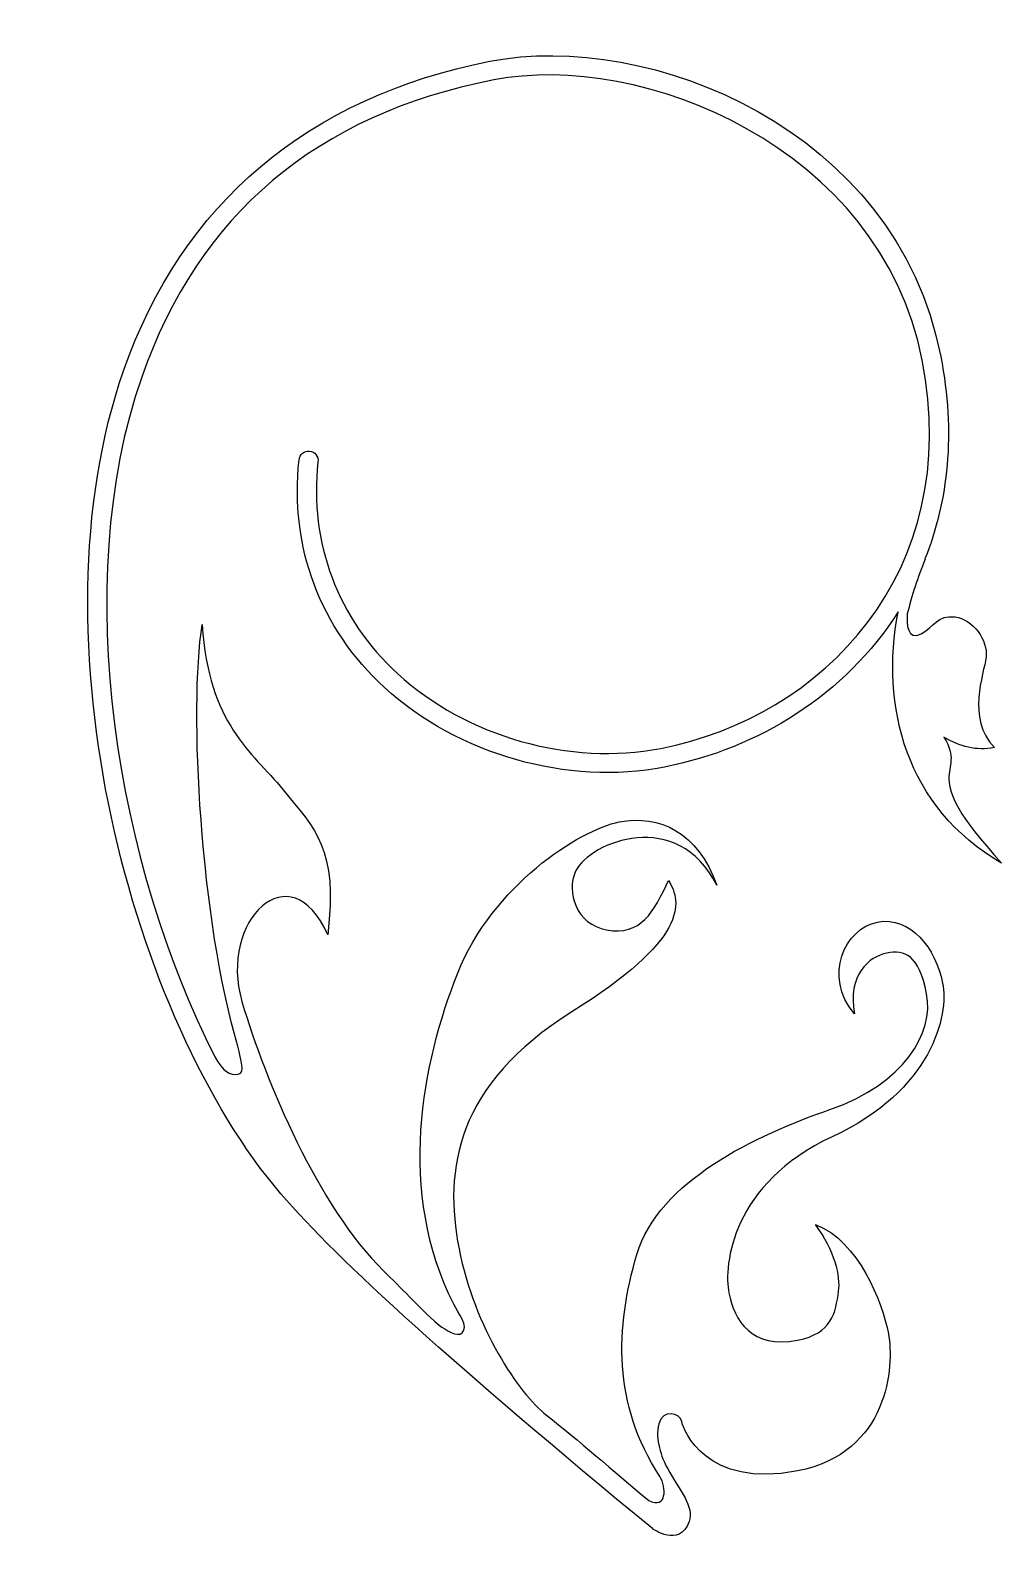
# Model space of a CAD drawing. Header units: centimetres. Extents: x -7.2 to 6.4, y -10.6 to 10.7.
import ezdxf

# ---------------------------------------------------------------- set-up
doc = ezdxf.new("R2010")
doc.units = ezdxf.units.CM
doc.header["$MEASUREMENT"] = 0
doc.layers.add('Camada 1', color=7, linetype='Continuous')

msp = doc.modelspace()

# ---------------------------------------------------------------- linework, layer by layer
at = {"layer": 'Camada 1'}
msp.add_open_spline([(1.50864, -10.27341), (1.50864, -10.27341), (1.88681, -10.55389), (2.02421, -10.17284), (2.02421, -10.17284), (2.09644, -9.96604), (1.89954, -9.74504), (1.7197, -9.42777), (1.7197, -9.42777), (1.63469, -9.27762), (1.54545, -9.017), (1.59789, -8.80595), (1.59789, -8.80595), (1.65025, -8.59206), (1.89817, -8.6544), (1.92081, -8.77338), (1.92081, -8.77338), (1.94346, -8.89519), (2.2636, -9.71389), (3.54411, -9.4646), (3.54411, -9.4646), (4.8217, -9.21528), (4.90103, -7.98725), (4.81607, -7.54251), (4.81607, -7.54251), (4.72683, -7.09632), (4.39962, -6.23938), (3.7934, -6.01129), (3.7934, -6.01129), (4.06534, -6.37538), (4.14892, -6.7394), (4.11916, -6.94617), (4.11916, -6.94617), (4.07384, -7.24504), (4.02851, -7.53825), (3.54414, -7.63176), (3.54414, -7.63176), (2.89824, -7.75641), (2.65739, -7.35694), (2.58095, -6.96882), (2.58095, -6.96882), (2.50446, -6.57787), (2.62627, -5.43056), (4.02711, -4.78185), (4.02711, -4.78185), (5.43083, -4.13172), (5.66597, -3.07076), (5.57532, -2.62602), (5.57532, -2.62602), (5.48184, -2.14019), (5.12489, -1.68265), (4.66454, -1.77046), (4.66454, -1.77046), (4.20702, -1.86111), (3.89254, -2.52966), (4.34159, -3.05946), (4.34159, -3.05946), (4.23536, -2.51836), (4.54556, -2.25491), (4.79342, -2.20673), (4.79342, -2.20673), (5.04274, -2.15855), (5.24387, -2.22089), (5.35151, -2.77614), (5.35151, -2.77614), (5.4606, -3.33137), (5.03422, -4.03677), (3.9974, -4.39939), (3.9974, -4.39939), (2.95492, -4.75917), (1.59512, -5.40224), (1.29198, -6.42914), (1.29198, -6.42914), (0.98885, -7.45469), (0.95202, -8.52977), (1.6121, -9.54109), (1.6121, -9.54109), (1.70984, -9.6941), (1.71267, -10.00853), (1.45769, -9.87822), (1.45769, -9.87822), (0.94636, -9.45044), (0.47609, -9.03684), (0.02426, -8.6827), (0.02426, -8.6827), (-0.36171, -8.38242), (-0.98145, -7.4603), (-1.20026, -6.34982), (-1.20026, -6.34982), (-1.41698, -5.23651), (-1.24206, -4.04808), (0.37978, -3.03105), (0.37978, -3.03105), (1.99877, -2.0169), (1.93363, -1.50417), (1.73392, -1.18688), (1.73392, -1.18688), (1.53278, -1.63164), (1.34583, -1.96878), (0.86844, -1.88091), (0.86844, -1.88091), (0.44495, -1.80582), (0.2948, -1.34553), (0.4336, -1.05935), (0.4336, -1.05935), (0.63617, -0.64006), (1.86709, -0.16416), (2.41099, -1.25485), (2.41099, -1.25485), (2.14749, -0.50981), (1.60356, -0.26049), (1.04553, -0.36813), (1.04553, -0.36813), (0.48464, -0.47862), (-0.73284, -1.25909), (-1.2215, -2.49564), (-1.2215, -2.49564), (-1.7123, -3.72937), (-2.07917, -5.55798), (-1.26825, -7.13596), (-1.26825, -7.13596), (-1.21515, -7.24357), (-1.05862, -7.4405), (-1.15636, -7.52974), (-1.15636, -7.52974), (-1.2215, -7.59485), (-1.39075, -7.48442), (-1.47931, -7.42208), (-1.47931, -7.42208), (-1.80297, -7.13456), (-1.99773, -6.90651), (-2.25978, -6.66003), (-2.25978, -6.66003), (-3.17056, -5.75915), (-3.90499, -4.02118), (-4.2414, -2.88662), (-4.2414, -2.88662), (-4.57427, -1.74918), (-3.55584, -0.76903), (-3.04027, -1.94894), (-3.04027, -1.94894), (-2.89155, -0.73926), (-3.21876, -0.4645), (-3.66492, 0.08227), (-3.66492, 0.08227), (-4.1118, 0.62829), (-4.70389, 0.99164), (-4.79879, 2.39957), (-4.79879, 2.39957), (-4.98646, 1.21895), (-4.82215, -1.75629), (-4.29878, -3.5099), (-4.29878, -3.5099), (-4.25912, -3.7181), (-4.18829, -3.88095), (-4.29455, -3.90222), (-4.29455, -3.90222), (-4.40927, -3.92487), (-4.50913, -3.86679), (-4.62247, -3.65862), (-4.62247, -3.65862), (-5.98298, -0.98434), (-6.66783, 2.93572), (-5.64657, 5.86776), (-5.64657, 5.86776), (-4.85334, 8.14542), (-3.19467, 9.547), (-0.71449, 10.03283), (-0.71449, 10.03283), (1.34288, 10.43367), (4.70275, 9.10647), (5.28917, 6.1057), (5.28917, 6.1057), (5.87274, 3.11771), (3.88968, 1.10351), (1.6276, 0.66301), (1.6276, 0.66301), (0.35421, 0.41369), (-1.09621, 0.8266), (-2.06082, 1.7119), (-2.06082, 1.7119), (-2.90148, 2.48316), (-3.29809, 3.5384), (-3.17628, 4.68148), (-3.17628, 4.68148), (-3.16707, 4.75514), (-3.2216, 4.82314), (-3.29386, 4.82949), (-3.29386, 4.82949), (-3.36821, 4.83587), (-3.43266, 4.78345), (-3.44115, 4.7091), (-3.44115, 4.7091), (-3.57431, 3.48244), (-3.14725, 2.34576), (-2.24283, 1.51571), (-2.24283, 1.51571), (-1.21521, 0.57377), (0.3259, 0.13538), (1.67721, 0.40097), (1.67721, 0.40097), (2.99449, 0.65878), (4.21549, 1.41869), (4.95201, 2.57595), (4.95201, 2.57595), (4.69991, 1.25653), (5.05964, -0.16984), (6.40246, -0.94465), (6.40246, -0.94465), (5.1659, 0.40028), (5.93928, 0.25508), (5.59508, 0.82237), (5.59508, 0.82237), (5.8132, 0.68426), (6.05117, 0.62549), (6.30046, 0.67576), (6.30046, 0.67576), (5.90385, 1.08724), (6.15597, 1.70552), (6.18431, 1.93994), (6.18431, 1.93994), (6.21262, 2.17365), (6.00019, 2.47607), (5.74941, 2.50509), (5.74941, 2.50509), (5.49869, 2.53483), (5.46048, 2.37407), (5.27488, 2.26712), (5.27488, 2.26712), (5.08935, 2.16229), (5.06385, 2.41513), (5.08083, 2.54827), (5.08083, 2.54827), (5.14179, 2.80325), (5.22675, 3.05537), (5.33155, 3.31741), (5.33155, 3.31741), (5.33155, 3.31741), (5.32875, 3.31884), (5.32875, 3.31884), (5.32875, 3.31884), (5.65173, 4.13188), (5.75933, 5.08163), (5.54976, 6.15742), (5.54976, 6.15742), (4.92367, 9.36142), (1.45056, 10.7276), (-0.76619, 10.29487), (-0.76619, 10.29487), (-3.30942, 9.79698), (-5.08565, 8.29769), (-5.90083, 5.95488), (-5.90083, 5.95488), (-7.2061, 2.20129), (-5.78539, -3.13872), (-3.69471, -5.58066), (-3.69471, -5.58066), (-2.88733, -6.52125), (-1.23361, -8.01276), (1.50864, -10.27341), (1.50864, -10.27341), (1.50864, -10.27341), (1.50864, -10.27341), (1.50864, -10.27341)], degree=3, knots=[0, 0, 0, 0, 0.01492537, 0.01492537, 0.01492537, 0.01492537, 0.02985075, 0.02985075, 0.02985075, 0.02985075, 0.04477612, 0.04477612, 0.04477612, 0.04477612, 0.05970149, 0.05970149, 0.05970149, 0.05970149, 0.07462687, 0.07462687, 0.07462687, 0.07462687, 0.08955224, 0.08955224, 0.08955224, 0.08955224, 0.10447761, 0.10447761, 0.10447761, 0.10447761, 0.11940299, 0.11940299, 0.11940299, 0.11940299, 0.13432836, 0.13432836, 0.13432836, 0.13432836, 0.14925373, 0.14925373, 0.14925373, 0.14925373, 0.1641791, 0.1641791, 0.1641791, 0.1641791, 0.17910448, 0.17910448, 0.17910448, 0.17910448, 0.19402985, 0.19402985, 0.19402985, 0.19402985, 0.20895522, 0.20895522, 0.20895522, 0.20895522, 0.2238806, 0.2238806, 0.2238806, 0.2238806, 0.23880597, 0.23880597, 0.23880597, 0.23880597, 0.25373134, 0.25373134, 0.25373134, 0.25373134, 0.26865672, 0.26865672, 0.26865672, 0.26865672, 0.28358209, 0.28358209, 0.28358209, 0.28358209, 0.29850746, 0.29850746, 0.29850746, 0.29850746, 0.31343284, 0.31343284, 0.31343284, 0.31343284, 0.32835821, 0.32835821, 0.32835821, 0.32835821, 0.34328358, 0.34328358, 0.34328358, 0.34328358, 0.35820896, 0.35820896, 0.35820896, 0.35820896, 0.37313433, 0.37313433, 0.37313433, 0.37313433, 0.3880597, 0.3880597, 0.3880597, 0.3880597, 0.40298507, 0.40298507, 0.40298507, 0.40298507, 0.41791045, 0.41791045, 0.41791045, 0.41791045, 0.43283582, 0.43283582, 0.43283582, 0.43283582, 0.44776119, 0.44776119, 0.44776119, 0.44776119, 0.46268657, 0.46268657, 0.46268657, 0.46268657, 0.47761194, 0.47761194, 0.47761194, 0.47761194, 0.49253731, 0.49253731, 0.49253731, 0.49253731, 0.50746269, 0.50746269, 0.50746269, 0.50746269, 0.52238806, 0.52238806, 0.52238806, 0.52238806, 0.53731343, 0.53731343, 0.53731343, 0.53731343, 0.55223881, 0.55223881, 0.55223881, 0.55223881, 0.56716418, 0.56716418, 0.56716418, 0.56716418, 0.58208955, 0.58208955, 0.58208955, 0.58208955, 0.59701493, 0.59701493, 0.59701493, 0.59701493, 0.6119403, 0.6119403, 0.6119403, 0.6119403, 0.62686567, 0.62686567, 0.62686567, 0.62686567, 0.64179104, 0.64179104, 0.64179104, 0.64179104, 0.65671642, 0.65671642, 0.65671642, 0.65671642, 0.67164179, 0.67164179, 0.67164179, 0.67164179, 0.68656716, 0.68656716, 0.68656716, 0.68656716, 0.70149254, 0.70149254, 0.70149254, 0.70149254, 0.71641791, 0.71641791, 0.71641791, 0.71641791, 0.73134328, 0.73134328, 0.73134328, 0.73134328, 0.74626866, 0.74626866, 0.74626866, 0.74626866, 0.76119403, 0.76119403, 0.76119403, 0.76119403, 0.7761194, 0.7761194, 0.7761194, 0.7761194, 0.79104478, 0.79104478, 0.79104478, 0.79104478, 0.80597015, 0.80597015, 0.80597015, 0.80597015, 0.82089552, 0.82089552, 0.82089552, 0.82089552, 0.8358209, 0.8358209, 0.8358209, 0.8358209, 0.85074627, 0.85074627, 0.85074627, 0.85074627, 0.86567164, 0.86567164, 0.86567164, 0.86567164, 0.88059701, 0.88059701, 0.88059701, 0.88059701, 0.89552239, 0.89552239, 0.89552239, 0.89552239, 0.91044776, 0.91044776, 0.91044776, 0.91044776, 0.92537313, 0.92537313, 0.92537313, 0.92537313, 0.94029851, 0.94029851, 0.94029851, 0.94029851, 0.95522388, 0.95522388, 0.95522388, 0.95522388, 0.97014925, 0.97014925, 0.97014925, 0.97014925, 1, 1, 1, 1], dxfattribs=at)

doc.saveas('drawing.dxf')
